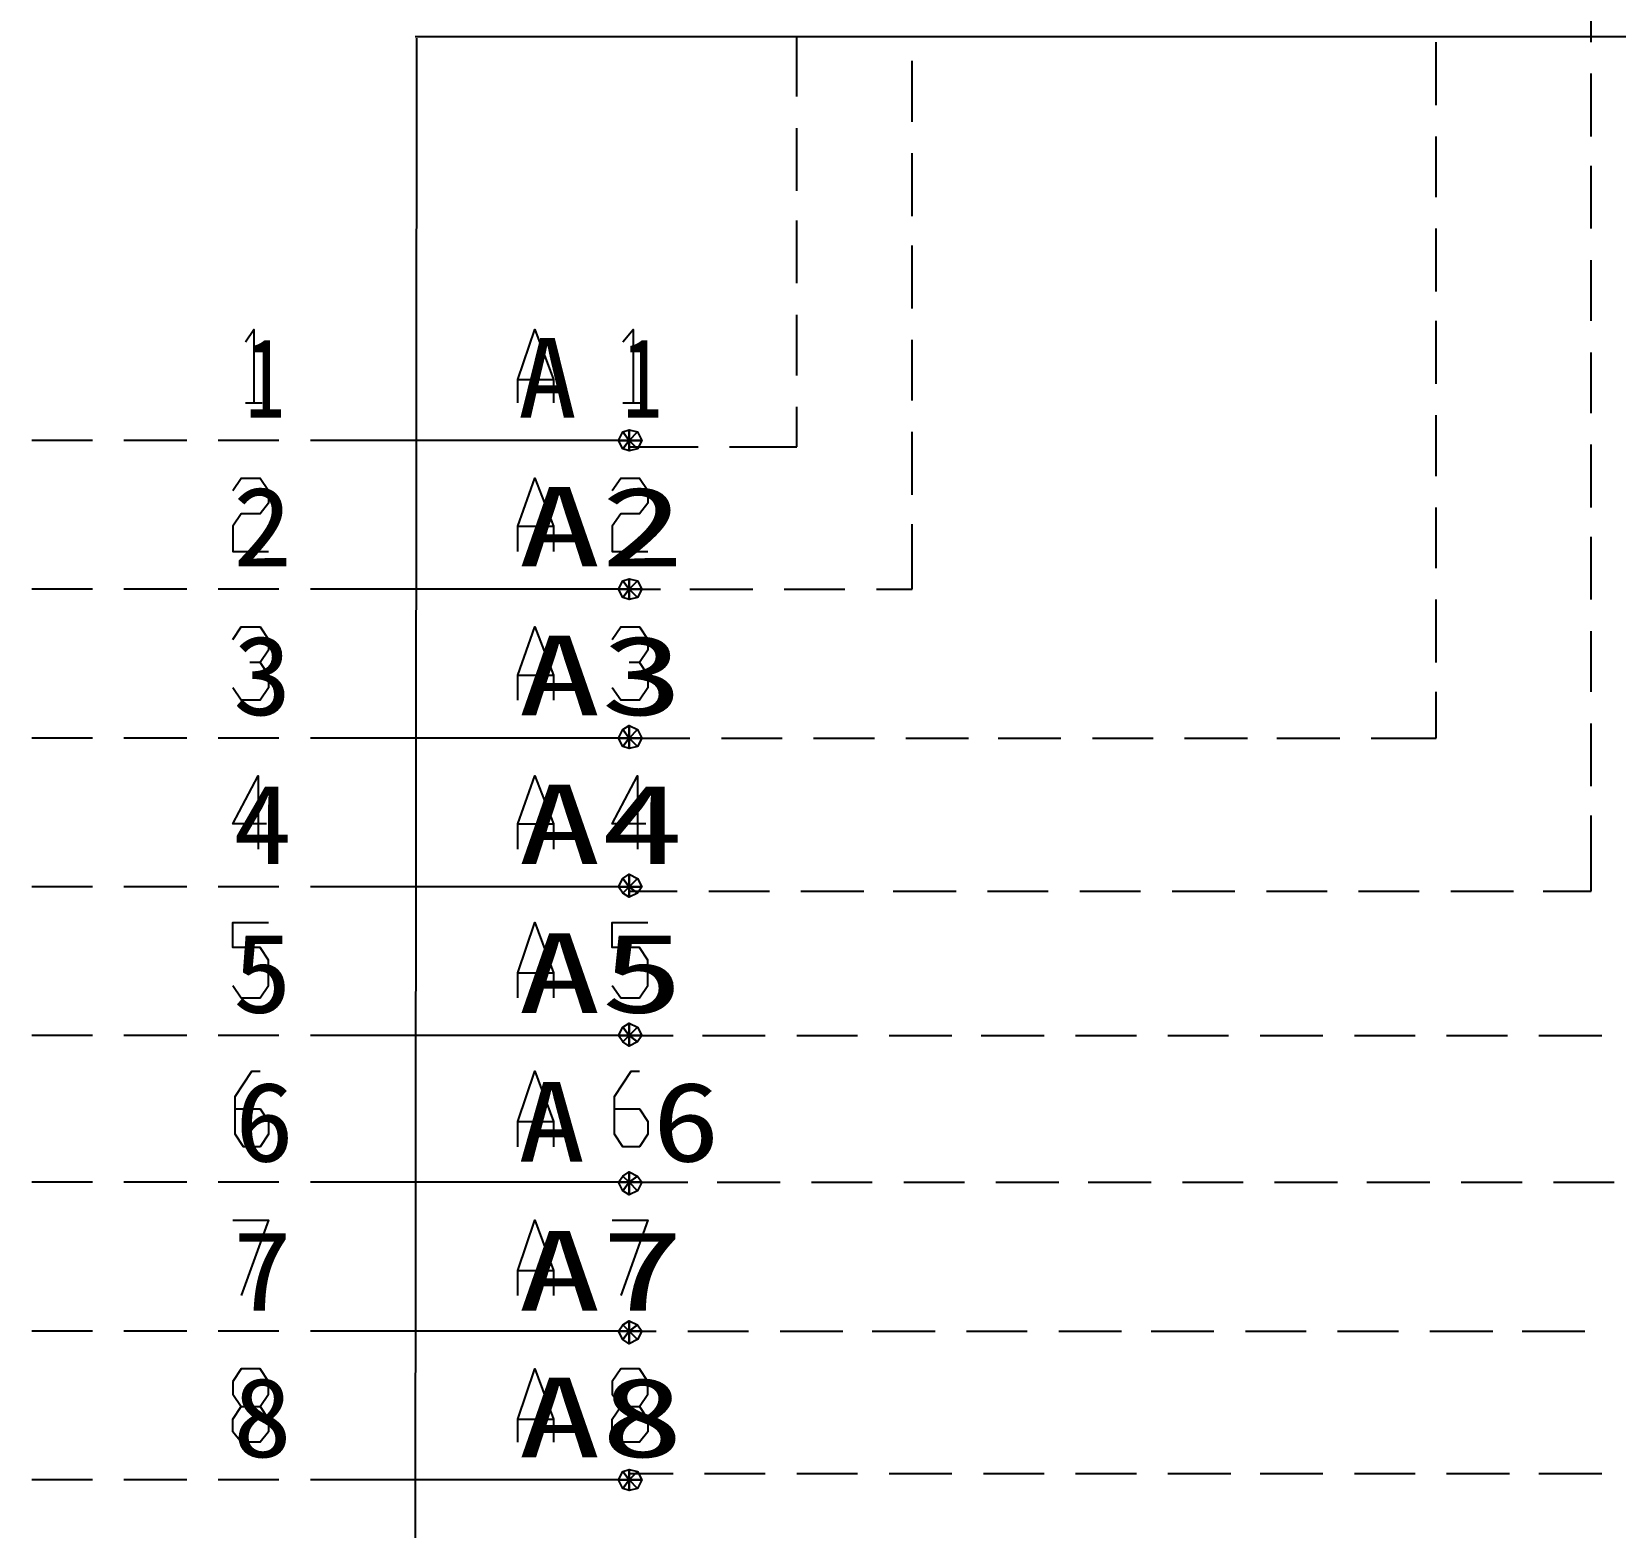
# Model space of a CAD drawing. Header units: metres. Extents: x 17 to 1757, y 17 to 1207.
# Drawn here: x 1405.8 to 1514.5, y 873.3 to 976 of the extents above; entities that cross this region are included whole.
import ezdxf

# ---------------------------------------------------------------- set-up
doc = ezdxf.new("R2010")
doc.units = ezdxf.units.M
for name, color, linetype in [('LINES', 7, 'Continuous'), ('POLYLINES', 4, 'Continuous'), ('TEXTS', 3, 'Continuous')]:
    doc.layers.add(name, color=color, linetype=linetype)

msp = doc.modelspace()

# ---------------------------------------------------------------- linework, layer by layer
at = {"layer": 'LINES'}
for p, q in [((1512.89, 975.31), (1512.89, 979.49)), ((1432.18, 975.6), (1431.74, 401.69)), ((1639.82, 975.67), (1432.1, 975.67)), ((1458.31, 971.57), (1458.31, 975.74)), ((1502.23, 970.99), (1502.23, 975.31)), ((1466.23, 969.84), (1466.23, 974.02)), ((1512.89, 968.83), (1512.89, 973.15)), ((1458.31, 965.09), (1458.31, 969.41)), ((1502.23, 964.66), (1502.23, 968.83)), ((1466.23, 963.36), (1466.23, 967.68)), ((1512.89, 962.5), (1512.89, 966.82)), ((1458.31, 958.75), (1458.31, 963.07)), ((1502.23, 958.18), (1502.23, 962.5)), ((1466.23, 957.02), (1466.23, 961.34)), ((1512.89, 956.16), (1512.89, 960.34)), ((1458.31, 952.42), (1458.31, 956.59)), ((1502.23, 951.84), (1502.23, 956.16)), ((1466.23, 950.69), (1466.23, 954.86)), ((1512.89, 949.82), (1512.89, 954)), ((1439.16, 952.13), (1441.61, 952.13)), ((1420.44, 950.54), (1421.59, 950.54)), ((1446.36, 950.54), (1447.66, 950.54)), ((1458.31, 947.52), (1458.31, 950.26)), ((1502.23, 945.5), (1502.23, 949.68)), ((1409.93, 947.95), (1405.75, 947.95)), ((1416.41, 947.95), (1412.09, 947.95)), ((1422.74, 947.95), (1418.57, 947.95)), ((1429.08, 947.95), (1424.9, 947.95)), ((1428.07, 947.95), (1426.34, 947.95)), ((1431.24, 947.95), (1429.08, 947.95)), ((1435.56, 947.95), (1431.24, 947.95)), ((1434.41, 947.95), (1432.25, 947.95)), ((1437.58, 947.95), (1435.56, 947.95)), ((1441.9, 947.95), (1437.58, 947.95)), ((1440.89, 947.95), (1438.73, 947.95)), ((1444.06, 947.95), (1441.9, 947.95)), ((1446.79, 947.95), (1444.06, 947.95)), ((1446.79, 947.95), (1445.06, 947.95)), ((1466.23, 944.21), (1466.23, 948.53)), ((1512.89, 943.34), (1512.89, 947.66)), ((1446.79, 947.52), (1451.54, 947.52)), ((1453.7, 947.52), (1458.31, 947.52)), ((1502.23, 939.17), (1502.23, 943.34)), ((1466.23, 937.73), (1466.23, 942.19)), ((1439.16, 942.05), (1441.61, 942.05)), ((1512.89, 937.01), (1512.89, 941.33)), ((1409.93, 937.73), (1405.75, 937.73)), ((1416.41, 937.73), (1412.09, 937.73)), ((1422.74, 937.73), (1418.57, 937.73)), ((1429.08, 937.73), (1424.9, 937.73)), ((1428.07, 937.73), (1426.34, 937.73)), ((1431.24, 937.73), (1429.08, 937.73)), ((1435.56, 937.73), (1431.24, 937.73)), ((1434.41, 937.73), (1432.25, 937.73)), ((1437.58, 937.73), (1435.56, 937.73)), ((1441.9, 937.73), (1437.58, 937.73)), ((1440.89, 937.73), (1438.73, 937.73)), ((1444.06, 937.73), (1441.9, 937.73)), ((1446.79, 937.73), (1444.06, 937.73)), ((1446.79, 937.73), (1445.06, 937.73)), ((1446.5, 937.73), (1448.95, 937.73)), ((1450.97, 937.73), (1455.29, 937.73)), ((1457.45, 937.73), (1461.62, 937.73)), ((1463.78, 937.73), (1466.23, 937.73)), ((1502.23, 932.69), (1502.23, 937.01)), ((1512.89, 930.67), (1512.89, 934.85)), ((1439.16, 931.82), (1441.61, 931.82)), ((1502.23, 927.5), (1502.23, 930.67)), ((1512.89, 924.19), (1512.89, 928.51)), ((1409.93, 927.5), (1405.75, 927.5)), ((1416.41, 927.5), (1412.09, 927.5)), ((1422.74, 927.5), (1418.57, 927.5)), ((1429.08, 927.5), (1424.9, 927.5)), ((1428.07, 927.5), (1426.34, 927.5)), ((1431.24, 927.5), (1429.08, 927.5)), ((1435.56, 927.5), (1431.24, 927.5)), ((1434.41, 927.5), (1432.25, 927.5)), ((1437.58, 927.5), (1435.56, 927.5)), ((1441.9, 927.5), (1437.58, 927.5)), ((1440.89, 927.5), (1438.73, 927.5)), ((1444.06, 927.5), (1441.9, 927.5)), ((1446.79, 927.5), (1444.06, 927.5)), ((1446.79, 927.5), (1445.06, 927.5)), ((1446.5, 927.5), (1450.97, 927.5)), ((1453.13, 927.5), (1457.3, 927.5)), ((1459.46, 927.5), (1463.64, 927.5)), ((1465.8, 927.5), (1470.12, 927.5)), ((1472.14, 927.5), (1476.46, 927.5)), ((1478.62, 927.5), (1482.79, 927.5)), ((1484.95, 927.5), (1489.27, 927.5)), ((1491.29, 927.5), (1495.61, 927.5)), ((1497.77, 927.5), (1502.23, 927.5)), ((1439.16, 921.6), (1441.61, 921.6)), ((1512.89, 916.99), (1512.89, 922.18)), ((1409.93, 917.28), (1405.75, 917.28)), ((1416.41, 917.28), (1412.09, 917.28)), ((1422.74, 917.28), (1418.57, 917.28)), ((1429.08, 917.28), (1424.9, 917.28)), ((1428.07, 917.28), (1426.34, 917.28)), ((1431.24, 917.28), (1429.08, 917.28)), ((1435.56, 917.28), (1431.24, 917.28)), ((1434.41, 917.28), (1432.25, 917.28)), ((1437.58, 917.28), (1435.56, 917.28)), ((1441.9, 917.28), (1437.58, 917.28)), ((1440.89, 917.28), (1438.73, 917.28)), ((1444.06, 917.28), (1441.9, 917.28)), ((1446.79, 917.28), (1444.06, 917.28)), ((1446.79, 917.28), (1445.06, 917.28)), ((1446.79, 916.99), (1450.1, 916.99)), ((1452.26, 916.99), (1456.44, 916.99)), ((1458.6, 916.99), (1462.92, 916.99)), ((1464.94, 916.99), (1469.26, 916.99)), ((1471.42, 916.99), (1475.59, 916.99)), ((1477.75, 916.99), (1481.93, 916.99)), ((1484.09, 916.99), (1488.41, 916.99)), ((1490.57, 916.99), (1494.74, 916.99)), ((1496.9, 916.99), (1501.08, 916.99)), ((1503.24, 916.99), (1507.56, 916.99)), ((1509.58, 916.99), (1512.89, 916.99)), ((1439.16, 911.38), (1441.61, 911.38)), ((1409.93, 907.06), (1405.75, 907.06)), ((1416.41, 907.06), (1412.09, 907.06)), ((1422.74, 907.06), (1418.57, 907.06)), ((1429.08, 907.06), (1424.9, 907.06)), ((1428.07, 907.06), (1426.34, 907.06)), ((1431.24, 907.06), (1429.08, 907.06)), ((1435.56, 907.06), (1431.24, 907.06)), ((1434.41, 907.06), (1432.25, 907.06)), ((1437.58, 907.06), (1435.56, 907.06)), ((1441.9, 907.06), (1437.58, 907.06)), ((1440.89, 907.06), (1438.73, 907.06)), ((1444.06, 907.06), (1441.9, 907.06)), ((1446.79, 907.06), (1444.06, 907.06)), ((1446.79, 907.06), (1445.06, 907.06)), ((1446.5, 907.06), (1449.82, 907.06)), ((1451.83, 907.06), (1456.15, 907.06)), ((1458.31, 907.06), (1462.49, 907.06)), ((1464.65, 907.06), (1468.97, 907.06)), ((1470.98, 907.06), (1475.3, 907.06)), ((1477.46, 907.06), (1481.64, 907.06)), ((1483.8, 907.06), (1487.98, 907.06)), ((1490.14, 907.06), (1494.46, 907.06)), ((1496.62, 907.06), (1500.79, 907.06)), ((1502.95, 907.06), (1507.13, 907.06)), ((1509.29, 907.06), (1513.61, 907.06)), ((1439.16, 901.15), (1441.61, 901.15)), ((1409.93, 896.98), (1405.75, 896.98)), ((1416.41, 896.98), (1412.09, 896.98)), ((1422.74, 896.98), (1418.57, 896.98)), ((1429.08, 896.98), (1424.9, 896.98)), ((1428.07, 896.98), (1426.34, 896.98)), ((1431.24, 896.98), (1429.08, 896.98)), ((1435.56, 896.98), (1431.24, 896.98)), ((1434.41, 896.98), (1432.25, 896.98)), ((1437.58, 896.98), (1435.56, 896.98)), ((1441.9, 896.98), (1437.58, 896.98)), ((1440.89, 896.98), (1438.73, 896.98)), ((1444.06, 896.98), (1441.9, 896.98)), ((1446.79, 896.98), (1444.06, 896.98)), ((1446.79, 896.98), (1445.06, 896.98)), ((1447.22, 896.98), (1450.82, 896.98)), ((1452.84, 896.98), (1457.16, 896.98)), ((1459.32, 896.98), (1463.5, 896.98)), ((1465.66, 896.98), (1469.83, 896.98)), ((1471.99, 896.98), (1476.31, 896.98)), ((1478.33, 896.98), (1482.65, 896.98)), ((1484.81, 896.98), (1488.98, 896.98)), ((1491.14, 896.98), (1495.46, 896.98)), ((1497.48, 896.98), (1501.8, 896.98)), ((1503.96, 896.98), (1508.14, 896.98)), ((1510.3, 896.98), (1514.47, 896.98)), ((1439.16, 890.93), (1441.61, 890.93)), ((1409.93, 886.75), (1405.75, 886.75)), ((1416.41, 886.75), (1412.09, 886.75)), ((1422.74, 886.75), (1418.57, 886.75)), ((1429.08, 886.75), (1424.9, 886.75)), ((1428.07, 886.75), (1426.34, 886.75)), ((1431.24, 886.75), (1429.08, 886.75)), ((1435.56, 886.75), (1431.24, 886.75)), ((1434.41, 886.75), (1432.25, 886.75)), ((1437.58, 886.75), (1435.56, 886.75)), ((1441.9, 886.75), (1437.58, 886.75)), ((1440.89, 886.75), (1438.73, 886.75)), ((1444.06, 886.75), (1441.9, 886.75)), ((1446.79, 886.75), (1444.06, 886.75)), ((1446.79, 886.75), (1445.06, 886.75)), ((1446.5, 886.75), (1448.66, 886.75)), ((1450.82, 886.75), (1455, 886.75)), ((1457.16, 886.75), (1461.48, 886.75)), ((1463.5, 886.75), (1467.82, 886.75)), ((1469.98, 886.75), (1474.15, 886.75)), ((1476.31, 886.75), (1480.63, 886.75)), ((1482.65, 886.75), (1486.97, 886.75)), ((1489.13, 886.75), (1493.3, 886.75)), ((1495.46, 886.75), (1499.64, 886.75)), ((1501.8, 886.75), (1506.12, 886.75)), ((1508.14, 886.75), (1512.46, 886.75)), ((1439.16, 880.7), (1441.61, 880.7)), ((1446.79, 876.96), (1449.82, 876.96)), ((1451.98, 876.96), (1456.15, 876.96)), ((1458.31, 876.96), (1462.49, 876.96)), ((1464.65, 876.96), (1468.97, 876.96)), ((1471.13, 876.96), (1475.3, 876.96)), ((1477.46, 876.96), (1481.64, 876.96)), ((1483.8, 876.96), (1488.12, 876.96)), ((1490.14, 876.96), (1494.46, 876.96)), ((1496.62, 876.96), (1500.79, 876.96)), ((1502.95, 876.96), (1507.27, 876.96)), ((1509.29, 876.96), (1513.61, 876.96)), ((1409.93, 876.53), (1405.75, 876.53)), ((1416.41, 876.53), (1412.09, 876.53)), ((1422.74, 876.53), (1418.57, 876.53)), ((1429.08, 876.53), (1424.9, 876.53)), ((1428.07, 876.53), (1426.34, 876.53)), ((1431.24, 876.53), (1429.08, 876.53)), ((1435.56, 876.53), (1431.24, 876.53)), ((1434.41, 876.53), (1432.25, 876.53)), ((1437.58, 876.53), (1435.56, 876.53)), ((1441.9, 876.53), (1437.58, 876.53)), ((1440.89, 876.53), (1438.73, 876.53)), ((1444.06, 876.53), (1441.9, 876.53)), ((1446.79, 876.53), (1444.06, 876.53)), ((1446.79, 876.53), (1445.06, 876.53))]:
    msp.add_line(p, q, dxfattribs=at)
at = {"layer": 'POLYLINES'}
for points in [[(1420.44, 954.72), (1421.02, 955.58), (1421.02, 950.54)], [(1439.16, 950.54), (1439.16, 952.13), (1440.31, 955.58), (1441.61, 952.13), (1441.61, 950.54)], [(1446.36, 954.72), (1447.08, 955.58), (1447.08, 950.54)], [(1446.79, 947.95), (1446.07, 947.95), (1446.36, 948.53), (1446.79, 947.95)], [(1446.79, 947.95), (1446.07, 947.95), (1446.36, 948.53), (1446.79, 947.95)], [(1446.79, 947.95), (1446.07, 947.95), (1446.36, 948.53), (1446.79, 947.95)], [(1446.79, 947.95), (1446.07, 947.95), (1446.36, 948.53), (1446.79, 947.95)], [(1446.79, 947.95), (1446.36, 947.38), (1446.07, 947.95), (1446.79, 947.95)], [(1446.79, 947.95), (1446.36, 947.38), (1446.07, 947.95), (1446.79, 947.95)], [(1446.79, 947.95), (1446.36, 947.38), (1446.07, 947.95), (1446.79, 947.95)], [(1446.79, 947.95), (1446.36, 947.38), (1446.07, 947.95), (1446.79, 947.95)], [(1446.79, 947.95), (1446.36, 948.53), (1446.79, 948.67), (1446.79, 947.95)], [(1446.79, 947.95), (1446.36, 948.53), (1446.79, 948.67), (1446.79, 947.95)], [(1446.79, 947.95), (1446.36, 948.53), (1446.79, 948.67), (1446.79, 947.95)], [(1446.79, 947.95), (1446.36, 948.53), (1446.79, 948.67), (1446.79, 947.95)], [(1446.79, 947.95), (1446.79, 947.23), (1446.36, 947.38), (1446.79, 947.95)], [(1446.79, 947.95), (1446.79, 947.23), (1446.36, 947.38), (1446.79, 947.95)], [(1446.79, 947.95), (1446.79, 947.23), (1446.36, 947.38), (1446.79, 947.95)], [(1446.79, 947.95), (1446.79, 947.23), (1446.36, 947.38), (1446.79, 947.95)], [(1446.79, 947.95), (1446.79, 948.67), (1447.37, 948.53), (1446.79, 947.95)], [(1446.79, 947.95), (1446.79, 948.67), (1447.37, 948.53), (1446.79, 947.95)], [(1446.79, 947.95), (1446.79, 948.67), (1447.37, 948.53), (1446.79, 947.95)], [(1446.79, 947.95), (1446.79, 948.67), (1447.37, 948.53), (1446.79, 947.95)], [(1446.79, 947.95), (1447.37, 948.53), (1447.66, 947.95), (1446.79, 947.95)], [(1446.79, 947.95), (1447.37, 948.53), (1447.66, 947.95), (1446.79, 947.95)], [(1446.79, 947.95), (1447.37, 948.53), (1447.66, 947.95), (1446.79, 947.95)], [(1446.79, 947.95), (1447.37, 948.53), (1447.66, 947.95), (1446.79, 947.95)], [(1446.79, 947.95), (1447.37, 947.38), (1446.79, 947.23), (1446.79, 947.95)], [(1446.79, 947.95), (1447.37, 947.38), (1446.79, 947.23), (1446.79, 947.95)], [(1446.79, 947.95), (1447.66, 947.95), (1447.37, 947.38), (1446.79, 947.95)], [(1446.79, 947.95), (1447.66, 947.95), (1447.37, 947.38), (1446.79, 947.95)], [(1446.79, 947.95), (1447.37, 947.38), (1446.79, 947.23), (1446.79, 947.95)], [(1446.79, 947.95), (1447.37, 947.38), (1446.79, 947.23), (1446.79, 947.95)], [(1446.79, 947.95), (1447.66, 947.95), (1447.37, 947.38), (1446.79, 947.95)], [(1446.79, 947.95), (1447.66, 947.95), (1447.37, 947.38), (1446.79, 947.95)], [(1419.58, 944.5), (1420.15, 945.36), (1421.45, 945.36), (1422.02, 944.5), (1422.02, 943.63), (1421.45, 942.91), (1420.15, 942.91), (1419.58, 942.05), (1419.58, 940.32), (1422.02, 940.32)], [(1439.16, 940.32), (1439.16, 942.05), (1440.31, 945.36), (1441.61, 942.05), (1441.61, 940.32)], [(1445.64, 944.5), (1446.22, 945.36), (1447.51, 945.36), (1448.09, 944.5), (1448.09, 943.63), (1447.51, 942.91), (1446.22, 942.91), (1445.64, 942.05), (1445.64, 940.32), (1448.09, 940.32)], [(1446.79, 937.73), (1446.07, 937.73), (1446.36, 938.3), (1446.79, 937.73)], [(1446.79, 937.73), (1446.07, 937.73), (1446.36, 938.3), (1446.79, 937.73)], [(1446.79, 937.73), (1446.07, 937.73), (1446.36, 938.3), (1446.79, 937.73)], [(1446.79, 937.73), (1446.07, 937.73), (1446.36, 938.3), (1446.79, 937.73)], [(1446.79, 937.73), (1446.36, 938.3), (1446.79, 938.45), (1446.79, 937.73)], [(1446.79, 937.73), (1446.36, 938.3), (1446.79, 938.45), (1446.79, 937.73)], [(1446.79, 937.73), (1446.36, 938.3), (1446.79, 938.45), (1446.79, 937.73)], [(1446.79, 937.73), (1446.36, 938.3), (1446.79, 938.45), (1446.79, 937.73)], [(1446.79, 937.73), (1446.79, 938.45), (1447.37, 938.3), (1446.79, 937.73)], [(1446.79, 937.73), (1446.79, 938.45), (1447.37, 938.3), (1446.79, 937.73)], [(1446.79, 937.73), (1446.79, 938.45), (1447.37, 938.3), (1446.79, 937.73)], [(1446.79, 937.73), (1446.79, 938.45), (1447.37, 938.3), (1446.79, 937.73)], [(1446.79, 937.73), (1447.37, 938.3), (1447.66, 937.73), (1446.79, 937.73)], [(1446.79, 937.73), (1447.37, 938.3), (1447.66, 937.73), (1446.79, 937.73)], [(1446.79, 937.73), (1447.37, 938.3), (1447.66, 937.73), (1446.79, 937.73)], [(1446.79, 937.73), (1447.37, 938.3), (1447.66, 937.73), (1446.79, 937.73)], [(1446.79, 937.73), (1446.36, 937.15), (1446.07, 937.73), (1446.79, 937.73)], [(1446.79, 937.73), (1446.36, 937.15), (1446.07, 937.73), (1446.79, 937.73)], [(1446.79, 937.73), (1446.36, 937.15), (1446.07, 937.73), (1446.79, 937.73)], [(1446.79, 937.73), (1446.36, 937.15), (1446.07, 937.73), (1446.79, 937.73)], [(1446.79, 937.73), (1446.79, 937.01), (1446.36, 937.15), (1446.79, 937.73)], [(1446.79, 937.73), (1446.79, 937.01), (1446.36, 937.15), (1446.79, 937.73)], [(1446.79, 937.73), (1446.79, 937.01), (1446.36, 937.15), (1446.79, 937.73)], [(1446.79, 937.73), (1446.79, 937.01), (1446.36, 937.15), (1446.79, 937.73)], [(1446.79, 937.73), (1447.37, 937.15), (1446.79, 937.01), (1446.79, 937.73)], [(1446.79, 937.73), (1447.37, 937.15), (1446.79, 937.01), (1446.79, 937.73)], [(1446.79, 937.73), (1447.66, 937.73), (1447.37, 937.15), (1446.79, 937.73)], [(1446.79, 937.73), (1447.66, 937.73), (1447.37, 937.15), (1446.79, 937.73)], [(1446.79, 937.73), (1447.37, 937.15), (1446.79, 937.01), (1446.79, 937.73)], [(1446.79, 937.73), (1447.37, 937.15), (1446.79, 937.01), (1446.79, 937.73)], [(1446.79, 937.73), (1447.66, 937.73), (1447.37, 937.15), (1446.79, 937.73)], [(1446.79, 937.73), (1447.66, 937.73), (1447.37, 937.15), (1446.79, 937.73)], [(1419.58, 934.27), (1420.15, 935.14), (1421.45, 935.14), (1422.02, 934.27), (1422.02, 933.55), (1421.45, 932.69), (1420.73, 932.69)], [(1439.16, 930.1), (1439.16, 931.82), (1440.31, 935.14), (1441.61, 931.82), (1441.61, 930.1)], [(1445.64, 934.27), (1446.22, 935.14), (1447.51, 935.14), (1448.09, 934.27), (1448.09, 933.55), (1447.51, 932.69), (1446.79, 932.69)], [(1421.45, 932.69), (1422.02, 931.82), (1422.02, 930.96), (1421.45, 930.1), (1420.15, 930.1), (1419.58, 930.96)], [(1447.51, 932.69), (1448.09, 931.82), (1448.09, 930.96), (1447.51, 930.1), (1446.22, 930.1), (1445.64, 930.96)], [(1446.79, 927.5), (1446.07, 927.5), (1446.36, 928.08), (1446.79, 927.5)], [(1446.79, 927.5), (1446.07, 927.5), (1446.36, 928.08), (1446.79, 927.5)], [(1446.79, 927.5), (1446.07, 927.5), (1446.36, 928.08), (1446.79, 927.5)], [(1446.79, 927.5), (1446.07, 927.5), (1446.36, 928.08), (1446.79, 927.5)], [(1446.79, 927.5), (1446.36, 928.08), (1446.79, 928.37), (1446.79, 927.5)], [(1446.79, 927.5), (1446.36, 928.08), (1446.79, 928.37), (1446.79, 927.5)], [(1446.79, 927.5), (1446.36, 928.08), (1446.79, 928.37), (1446.79, 927.5)], [(1446.79, 927.5), (1446.36, 928.08), (1446.79, 928.37), (1446.79, 927.5)], [(1446.79, 927.5), (1446.79, 928.37), (1447.37, 928.08), (1446.79, 927.5)], [(1446.79, 927.5), (1446.79, 928.37), (1447.37, 928.08), (1446.79, 927.5)], [(1446.79, 927.5), (1446.79, 928.37), (1447.37, 928.08), (1446.79, 927.5)], [(1446.79, 927.5), (1446.79, 928.37), (1447.37, 928.08), (1446.79, 927.5)], [(1446.79, 927.5), (1447.37, 928.08), (1447.66, 927.5), (1446.79, 927.5)], [(1446.79, 927.5), (1447.37, 928.08), (1447.66, 927.5), (1446.79, 927.5)], [(1446.79, 927.5), (1447.37, 928.08), (1447.66, 927.5), (1446.79, 927.5)], [(1446.79, 927.5), (1447.37, 928.08), (1447.66, 927.5), (1446.79, 927.5)], [(1446.79, 927.5), (1446.36, 926.93), (1446.07, 927.5), (1446.79, 927.5)], [(1446.79, 927.5), (1446.36, 926.93), (1446.07, 927.5), (1446.79, 927.5)], [(1446.79, 927.5), (1446.36, 926.93), (1446.07, 927.5), (1446.79, 927.5)], [(1446.79, 927.5), (1446.36, 926.93), (1446.07, 927.5), (1446.79, 927.5)], [(1446.79, 927.5), (1446.79, 926.78), (1446.36, 926.93), (1446.79, 927.5)], [(1446.79, 927.5), (1446.79, 926.78), (1446.36, 926.93), (1446.79, 927.5)], [(1446.79, 927.5), (1446.79, 926.78), (1446.36, 926.93), (1446.79, 927.5)], [(1446.79, 927.5), (1446.79, 926.78), (1446.36, 926.93), (1446.79, 927.5)], [(1446.79, 927.5), (1447.37, 926.93), (1446.79, 926.78), (1446.79, 927.5)], [(1446.79, 927.5), (1447.37, 926.93), (1446.79, 926.78), (1446.79, 927.5)], [(1446.79, 927.5), (1447.66, 927.5), (1447.37, 926.93), (1446.79, 927.5)], [(1446.79, 927.5), (1447.66, 927.5), (1447.37, 926.93), (1446.79, 927.5)], [(1446.79, 927.5), (1447.37, 926.93), (1446.79, 926.78), (1446.79, 927.5)], [(1446.79, 927.5), (1447.37, 926.93), (1446.79, 926.78), (1446.79, 927.5)], [(1446.79, 927.5), (1447.66, 927.5), (1447.37, 926.93), (1446.79, 927.5)], [(1446.79, 927.5), (1447.66, 927.5), (1447.37, 926.93), (1446.79, 927.5)], [(1421.88, 921.6), (1419.58, 921.6), (1421.3, 924.91), (1421.3, 919.87)], [(1439.16, 919.87), (1439.16, 921.6), (1440.31, 924.91), (1441.61, 921.6), (1441.61, 919.87)], [(1447.94, 921.6), (1445.64, 921.6), (1447.37, 924.91), (1447.37, 919.87)], [(1446.79, 917.28), (1446.07, 917.28), (1446.36, 917.86), (1446.79, 917.28)], [(1446.79, 917.28), (1446.07, 917.28), (1446.36, 917.86), (1446.79, 917.28)], [(1446.79, 917.28), (1446.07, 917.28), (1446.36, 917.86), (1446.79, 917.28)], [(1446.79, 917.28), (1446.07, 917.28), (1446.36, 917.86), (1446.79, 917.28)], [(1446.79, 917.28), (1446.36, 916.85), (1446.07, 917.28), (1446.79, 917.28)], [(1446.79, 917.28), (1446.36, 916.85), (1446.07, 917.28), (1446.79, 917.28)], [(1446.79, 917.28), (1446.36, 916.85), (1446.07, 917.28), (1446.79, 917.28)], [(1446.79, 917.28), (1446.36, 916.85), (1446.07, 917.28), (1446.79, 917.28)], [(1446.79, 917.28), (1446.36, 917.86), (1446.79, 918.14), (1446.79, 917.28)], [(1446.79, 917.28), (1446.36, 917.86), (1446.79, 918.14), (1446.79, 917.28)], [(1446.79, 917.28), (1446.36, 917.86), (1446.79, 918.14), (1446.79, 917.28)], [(1446.79, 917.28), (1446.36, 917.86), (1446.79, 918.14), (1446.79, 917.28)], [(1446.79, 917.28), (1446.79, 916.56), (1446.36, 916.85), (1446.79, 917.28)], [(1446.79, 917.28), (1446.79, 916.56), (1446.36, 916.85), (1446.79, 917.28)], [(1446.79, 917.28), (1446.79, 916.56), (1446.36, 916.85), (1446.79, 917.28)], [(1446.79, 917.28), (1446.79, 916.56), (1446.36, 916.85), (1446.79, 917.28)], [(1446.79, 917.28), (1446.79, 918.14), (1447.37, 917.86), (1446.79, 917.28)], [(1446.79, 917.28), (1446.79, 918.14), (1447.37, 917.86), (1446.79, 917.28)], [(1446.79, 917.28), (1446.79, 918.14), (1447.37, 917.86), (1446.79, 917.28)], [(1446.79, 917.28), (1446.79, 918.14), (1447.37, 917.86), (1446.79, 917.28)], [(1446.79, 917.28), (1447.37, 917.86), (1447.66, 917.28), (1446.79, 917.28)], [(1446.79, 917.28), (1447.37, 917.86), (1447.66, 917.28), (1446.79, 917.28)], [(1446.79, 917.28), (1447.37, 917.86), (1447.66, 917.28), (1446.79, 917.28)], [(1446.79, 917.28), (1447.37, 917.86), (1447.66, 917.28), (1446.79, 917.28)], [(1446.79, 917.28), (1447.37, 916.85), (1446.79, 916.56), (1446.79, 917.28)], [(1446.79, 917.28), (1447.37, 916.85), (1446.79, 916.56), (1446.79, 917.28)], [(1446.79, 917.28), (1447.66, 917.28), (1447.37, 916.85), (1446.79, 917.28)], [(1446.79, 917.28), (1447.66, 917.28), (1447.37, 916.85), (1446.79, 917.28)], [(1446.79, 917.28), (1447.37, 916.85), (1446.79, 916.56), (1446.79, 917.28)], [(1446.79, 917.28), (1447.37, 916.85), (1446.79, 916.56), (1446.79, 917.28)], [(1446.79, 917.28), (1447.66, 917.28), (1447.37, 916.85), (1446.79, 917.28)], [(1446.79, 917.28), (1447.66, 917.28), (1447.37, 916.85), (1446.79, 917.28)], [(1419.58, 910.51), (1420.15, 909.65), (1421.45, 909.65), (1422.02, 910.51), (1422.02, 912.24), (1421.45, 913.1), (1419.58, 913.1), (1419.58, 914.83), (1422.02, 914.83)], [(1439.16, 909.65), (1439.16, 911.38), (1440.31, 914.83), (1441.61, 911.38), (1441.61, 909.65)], [(1445.64, 910.51), (1446.22, 909.65), (1447.51, 909.65), (1448.09, 910.51), (1448.09, 912.24), (1447.51, 913.1), (1445.64, 913.1), (1445.64, 914.83), (1448.09, 914.83)], [(1446.79, 907.06), (1446.07, 907.06), (1446.36, 907.63), (1446.79, 907.06)], [(1446.79, 907.06), (1446.07, 907.06), (1446.36, 907.63), (1446.79, 907.06)], [(1446.79, 907.06), (1446.07, 907.06), (1446.36, 907.63), (1446.79, 907.06)], [(1446.79, 907.06), (1446.07, 907.06), (1446.36, 907.63), (1446.79, 907.06)], [(1446.79, 907.06), (1446.36, 907.63), (1446.79, 907.92), (1446.79, 907.06)], [(1446.79, 907.06), (1446.36, 907.63), (1446.79, 907.92), (1446.79, 907.06)], [(1446.79, 907.06), (1446.36, 907.63), (1446.79, 907.92), (1446.79, 907.06)], [(1446.79, 907.06), (1446.36, 907.63), (1446.79, 907.92), (1446.79, 907.06)], [(1446.79, 907.06), (1446.79, 907.92), (1447.37, 907.63), (1446.79, 907.06)], [(1446.79, 907.06), (1446.79, 907.92), (1447.37, 907.63), (1446.79, 907.06)], [(1446.79, 907.06), (1446.79, 907.92), (1447.37, 907.63), (1446.79, 907.06)], [(1446.79, 907.06), (1446.79, 907.92), (1447.37, 907.63), (1446.79, 907.06)], [(1446.79, 907.06), (1447.37, 907.63), (1447.66, 907.06), (1446.79, 907.06)], [(1446.79, 907.06), (1447.37, 907.63), (1447.66, 907.06), (1446.79, 907.06)], [(1446.79, 907.06), (1447.37, 907.63), (1447.66, 907.06), (1446.79, 907.06)], [(1446.79, 907.06), (1447.37, 907.63), (1447.66, 907.06), (1446.79, 907.06)], [(1446.79, 907.06), (1446.36, 906.62), (1446.07, 907.06), (1446.79, 907.06)], [(1446.79, 907.06), (1446.36, 906.62), (1446.07, 907.06), (1446.79, 907.06)], [(1446.79, 907.06), (1446.36, 906.62), (1446.07, 907.06), (1446.79, 907.06)], [(1446.79, 907.06), (1446.36, 906.62), (1446.07, 907.06), (1446.79, 907.06)], [(1446.79, 907.06), (1446.79, 906.34), (1446.36, 906.62), (1446.79, 907.06)], [(1446.79, 907.06), (1446.79, 906.34), (1446.36, 906.62), (1446.79, 907.06)], [(1446.79, 907.06), (1446.79, 906.34), (1446.36, 906.62), (1446.79, 907.06)], [(1446.79, 907.06), (1446.79, 906.34), (1446.36, 906.62), (1446.79, 907.06)], [(1446.79, 907.06), (1447.37, 906.62), (1446.79, 906.34), (1446.79, 907.06)], [(1446.79, 907.06), (1447.37, 906.62), (1446.79, 906.34), (1446.79, 907.06)], [(1446.79, 907.06), (1447.66, 907.06), (1447.37, 906.62), (1446.79, 907.06)], [(1446.79, 907.06), (1447.66, 907.06), (1447.37, 906.62), (1446.79, 907.06)], [(1446.79, 907.06), (1447.37, 906.62), (1446.79, 906.34), (1446.79, 907.06)], [(1446.79, 907.06), (1447.37, 906.62), (1446.79, 906.34), (1446.79, 907.06)], [(1446.79, 907.06), (1447.66, 907.06), (1447.37, 906.62), (1446.79, 907.06)], [(1446.79, 907.06), (1447.66, 907.06), (1447.37, 906.62), (1446.79, 907.06)], [(1419.72, 902.02), (1421.45, 902.02), (1422.02, 901.15), (1422.02, 900.29), (1421.45, 899.42), (1420.3, 899.42), (1419.72, 900.29), (1419.72, 902.88), (1420.87, 904.61), (1421.45, 904.61)], [(1439.16, 899.42), (1439.16, 901.15), (1440.31, 904.61), (1441.61, 901.15), (1441.61, 899.42)], [(1445.78, 902.02), (1447.51, 902.02), (1448.09, 901.15), (1448.09, 900.29), (1447.51, 899.42), (1446.36, 899.42), (1445.78, 900.29), (1445.78, 902.88), (1446.94, 904.61), (1447.51, 904.61)], [(1446.79, 896.98), (1446.36, 897.41), (1446.79, 897.7), (1446.79, 896.98)], [(1446.79, 896.98), (1446.36, 897.41), (1446.79, 897.7), (1446.79, 896.98)], [(1446.79, 896.98), (1446.36, 897.41), (1446.79, 897.7), (1446.79, 896.98)], [(1446.79, 896.98), (1446.36, 897.41), (1446.79, 897.7), (1446.79, 896.98)], [(1446.79, 896.98), (1446.79, 897.7), (1447.37, 897.41), (1446.79, 896.98)], [(1446.79, 896.98), (1446.79, 897.7), (1447.37, 897.41), (1446.79, 896.98)], [(1446.79, 896.98), (1446.79, 897.7), (1447.37, 897.41), (1446.79, 896.98)], [(1446.79, 896.98), (1446.79, 897.7), (1447.37, 897.41), (1446.79, 896.98)], [(1446.79, 896.98), (1446.07, 896.98), (1446.36, 897.41), (1446.79, 896.98)], [(1446.79, 896.98), (1446.07, 896.98), (1446.36, 897.41), (1446.79, 896.98)], [(1446.79, 896.98), (1446.07, 896.98), (1446.36, 897.41), (1446.79, 896.98)], [(1446.79, 896.98), (1446.07, 896.98), (1446.36, 897.41), (1446.79, 896.98)], [(1446.79, 896.98), (1446.36, 896.4), (1446.07, 896.98), (1446.79, 896.98)], [(1446.79, 896.98), (1446.36, 896.4), (1446.07, 896.98), (1446.79, 896.98)], [(1446.79, 896.98), (1446.36, 896.4), (1446.07, 896.98), (1446.79, 896.98)], [(1446.79, 896.98), (1446.36, 896.4), (1446.07, 896.98), (1446.79, 896.98)], [(1446.79, 896.98), (1446.79, 896.11), (1446.36, 896.4), (1446.79, 896.98)], [(1446.79, 896.98), (1446.79, 896.11), (1446.36, 896.4), (1446.79, 896.98)], [(1446.79, 896.98), (1446.79, 896.11), (1446.36, 896.4), (1446.79, 896.98)], [(1446.79, 896.98), (1446.79, 896.11), (1446.36, 896.4), (1446.79, 896.98)], [(1446.79, 896.98), (1447.37, 897.41), (1447.66, 896.98), (1446.79, 896.98)], [(1446.79, 896.98), (1447.37, 897.41), (1447.66, 896.98), (1446.79, 896.98)], [(1446.79, 896.98), (1447.37, 897.41), (1447.66, 896.98), (1446.79, 896.98)], [(1446.79, 896.98), (1447.37, 897.41), (1447.66, 896.98), (1446.79, 896.98)], [(1446.79, 896.98), (1447.37, 896.4), (1446.79, 896.11), (1446.79, 896.98)], [(1446.79, 896.98), (1447.37, 896.4), (1446.79, 896.11), (1446.79, 896.98)], [(1446.79, 896.98), (1447.66, 896.98), (1447.37, 896.4), (1446.79, 896.98)], [(1446.79, 896.98), (1447.66, 896.98), (1447.37, 896.4), (1446.79, 896.98)], [(1446.79, 896.98), (1447.37, 896.4), (1446.79, 896.11), (1446.79, 896.98)], [(1446.79, 896.98), (1447.37, 896.4), (1446.79, 896.11), (1446.79, 896.98)], [(1446.79, 896.98), (1447.66, 896.98), (1447.37, 896.4), (1446.79, 896.98)], [(1446.79, 896.98), (1447.66, 896.98), (1447.37, 896.4), (1446.79, 896.98)], [(1419.58, 894.38), (1422.02, 894.38), (1420.15, 889.2)], [(1439.16, 889.2), (1439.16, 890.93), (1440.31, 894.38), (1441.61, 890.93), (1441.61, 889.2)], [(1445.64, 894.38), (1448.09, 894.38), (1446.22, 889.2)], [(1446.79, 886.75), (1446.07, 886.75), (1446.36, 887.18), (1446.79, 886.75)], [(1446.79, 886.75), (1446.07, 886.75), (1446.36, 887.18), (1446.79, 886.75)], [(1446.79, 886.75), (1446.07, 886.75), (1446.36, 887.18), (1446.79, 886.75)], [(1446.79, 886.75), (1446.07, 886.75), (1446.36, 887.18), (1446.79, 886.75)], [(1446.79, 886.75), (1446.36, 886.18), (1446.07, 886.75), (1446.79, 886.75)], [(1446.79, 886.75), (1446.36, 886.18), (1446.07, 886.75), (1446.79, 886.75)], [(1446.79, 886.75), (1446.36, 886.18), (1446.07, 886.75), (1446.79, 886.75)], [(1446.79, 886.75), (1446.36, 886.18), (1446.07, 886.75), (1446.79, 886.75)], [(1446.79, 886.75), (1446.36, 887.18), (1446.79, 887.47), (1446.79, 886.75)], [(1446.79, 886.75), (1446.36, 887.18), (1446.79, 887.47), (1446.79, 886.75)], [(1446.79, 886.75), (1446.36, 887.18), (1446.79, 887.47), (1446.79, 886.75)], [(1446.79, 886.75), (1446.36, 887.18), (1446.79, 887.47), (1446.79, 886.75)], [(1446.79, 886.75), (1446.79, 885.89), (1446.36, 886.18), (1446.79, 886.75)], [(1446.79, 886.75), (1446.79, 885.89), (1446.36, 886.18), (1446.79, 886.75)], [(1446.79, 886.75), (1446.79, 885.89), (1446.36, 886.18), (1446.79, 886.75)], [(1446.79, 886.75), (1446.79, 885.89), (1446.36, 886.18), (1446.79, 886.75)], [(1446.79, 886.75), (1446.79, 887.47), (1447.37, 887.18), (1446.79, 886.75)], [(1446.79, 886.75), (1446.79, 887.47), (1447.37, 887.18), (1446.79, 886.75)], [(1446.79, 886.75), (1446.79, 887.47), (1447.37, 887.18), (1446.79, 886.75)], [(1446.79, 886.75), (1446.79, 887.47), (1447.37, 887.18), (1446.79, 886.75)], [(1446.79, 886.75), (1447.37, 887.18), (1447.66, 886.75), (1446.79, 886.75)], [(1446.79, 886.75), (1447.37, 887.18), (1447.66, 886.75), (1446.79, 886.75)], [(1446.79, 886.75), (1447.37, 887.18), (1447.66, 886.75), (1446.79, 886.75)], [(1446.79, 886.75), (1447.37, 887.18), (1447.66, 886.75), (1446.79, 886.75)], [(1446.79, 886.75), (1447.37, 886.18), (1446.79, 885.89), (1446.79, 886.75)], [(1446.79, 886.75), (1447.37, 886.18), (1446.79, 885.89), (1446.79, 886.75)], [(1446.79, 886.75), (1447.66, 886.75), (1447.37, 886.18), (1446.79, 886.75)], [(1446.79, 886.75), (1447.66, 886.75), (1447.37, 886.18), (1446.79, 886.75)], [(1446.79, 886.75), (1447.37, 886.18), (1446.79, 885.89), (1446.79, 886.75)], [(1446.79, 886.75), (1447.37, 886.18), (1446.79, 885.89), (1446.79, 886.75)], [(1446.79, 886.75), (1447.66, 886.75), (1447.37, 886.18), (1446.79, 886.75)], [(1446.79, 886.75), (1447.66, 886.75), (1447.37, 886.18), (1446.79, 886.75)], [(1420.15, 879.12), (1419.58, 879.84), (1419.58, 880.7), (1420.15, 881.57), (1421.45, 881.57), (1422.02, 882.43), (1422.02, 883.3), (1421.45, 884.16), (1420.15, 884.16), (1419.58, 883.3), (1419.58, 882.43), (1420.15, 881.57)], [(1439.16, 879.12), (1439.16, 880.7), (1440.31, 884.16), (1441.61, 880.7), (1441.61, 879.12)], [(1446.22, 879.12), (1445.64, 879.84), (1445.64, 880.7), (1446.22, 881.57), (1447.51, 881.57), (1448.09, 882.43), (1448.09, 883.3), (1447.51, 884.16), (1446.22, 884.16), (1445.64, 883.3), (1445.64, 882.43), (1446.22, 881.57)], [(1421.45, 881.57), (1422.02, 880.7), (1422.02, 879.84), (1421.45, 879.12), (1420.15, 879.12)], [(1447.51, 881.57), (1448.09, 880.7), (1448.09, 879.84), (1447.51, 879.12), (1446.22, 879.12)], [(1446.79, 876.53), (1446.07, 876.53), (1446.36, 877.1), (1446.79, 876.53)], [(1446.79, 876.53), (1446.07, 876.53), (1446.36, 877.1), (1446.79, 876.53)], [(1446.79, 876.53), (1446.07, 876.53), (1446.36, 877.1), (1446.79, 876.53)], [(1446.79, 876.53), (1446.07, 876.53), (1446.36, 877.1), (1446.79, 876.53)], [(1446.79, 876.53), (1446.36, 877.1), (1446.79, 877.25), (1446.79, 876.53)], [(1446.79, 876.53), (1446.36, 877.1), (1446.79, 877.25), (1446.79, 876.53)], [(1446.79, 876.53), (1446.36, 877.1), (1446.79, 877.25), (1446.79, 876.53)], [(1446.79, 876.53), (1446.36, 877.1), (1446.79, 877.25), (1446.79, 876.53)], [(1446.79, 876.53), (1446.79, 877.25), (1447.37, 877.1), (1446.79, 876.53)], [(1446.79, 876.53), (1446.79, 877.25), (1447.37, 877.1), (1446.79, 876.53)], [(1446.79, 876.53), (1446.79, 877.25), (1447.37, 877.1), (1446.79, 876.53)], [(1446.79, 876.53), (1446.79, 877.25), (1447.37, 877.1), (1446.79, 876.53)], [(1446.79, 876.53), (1447.37, 877.1), (1447.66, 876.53), (1446.79, 876.53)], [(1446.79, 876.53), (1447.37, 877.1), (1447.66, 876.53), (1446.79, 876.53)], [(1446.79, 876.53), (1447.37, 877.1), (1447.66, 876.53), (1446.79, 876.53)], [(1446.79, 876.53), (1447.37, 877.1), (1447.66, 876.53), (1446.79, 876.53)], [(1446.79, 876.53), (1446.36, 875.95), (1446.07, 876.53), (1446.79, 876.53)], [(1446.79, 876.53), (1446.36, 875.95), (1446.07, 876.53), (1446.79, 876.53)], [(1446.79, 876.53), (1446.36, 875.95), (1446.07, 876.53), (1446.79, 876.53)], [(1446.79, 876.53), (1446.36, 875.95), (1446.07, 876.53), (1446.79, 876.53)], [(1446.79, 876.53), (1446.79, 875.81), (1446.36, 875.95), (1446.79, 876.53)], [(1446.79, 876.53), (1446.79, 875.81), (1446.36, 875.95), (1446.79, 876.53)], [(1446.79, 876.53), (1446.79, 875.81), (1446.36, 875.95), (1446.79, 876.53)], [(1446.79, 876.53), (1446.79, 875.81), (1446.36, 875.95), (1446.79, 876.53)], [(1446.79, 876.53), (1447.37, 875.95), (1446.79, 875.81), (1446.79, 876.53)], [(1446.79, 876.53), (1447.37, 875.95), (1446.79, 875.81), (1446.79, 876.53)], [(1446.79, 876.53), (1447.66, 876.53), (1447.37, 875.95), (1446.79, 876.53)], [(1446.79, 876.53), (1447.66, 876.53), (1447.37, 875.95), (1446.79, 876.53)], [(1446.79, 876.53), (1447.37, 875.95), (1446.79, 875.81), (1446.79, 876.53)], [(1446.79, 876.53), (1447.37, 875.95), (1446.79, 875.81), (1446.79, 876.53)], [(1446.79, 876.53), (1447.66, 876.53), (1447.37, 875.95), (1446.79, 876.53)], [(1446.79, 876.53), (1447.66, 876.53), (1447.37, 875.95), (1446.79, 876.53)]]:
    msp.add_lwpolyline(points, dxfattribs=at)

# ---------------------------------------------------------------- texts
at = {"layer": 'TEXTS'}
for s, width, p in [('1', 0.725116, (1420.44, 949.52)), ('A', 1.087673, (1439.16, 949.52)), ('1', 0.725116, (1446.36, 949.52)), ('2', 1.087673, (1419.58, 939.29)), ('A2', 1.530513, (1439.16, 939.29)), ('3', 1.087673, (1419.58, 929.07)), ('A3', 1.530513, (1439.16, 929.07)), ('4', 1.087673, (1419.58, 918.84)), ('A4', 1.530513, (1439.16, 918.84)), ('5', 1.087673, (1419.58, 908.62)), ('A5', 1.530513, (1439.16, 908.62)), ('6', 1.087673, (1419.72, 898.4)), ('A 6', 1.241951, (1439.16, 898.4)), ('7', 1.087673, (1419.58, 888.17)), ('A7', 1.530513, (1439.16, 888.17)), ('8', 1.087673, (1419.58, 878.09)), ('A8', 1.530513, (1439.16, 878.09))]:
    msp.add_text(s, height=5.47, dxfattribs=dict(at, width=width)).set_placement(p)

doc.saveas('drawing.dxf')
